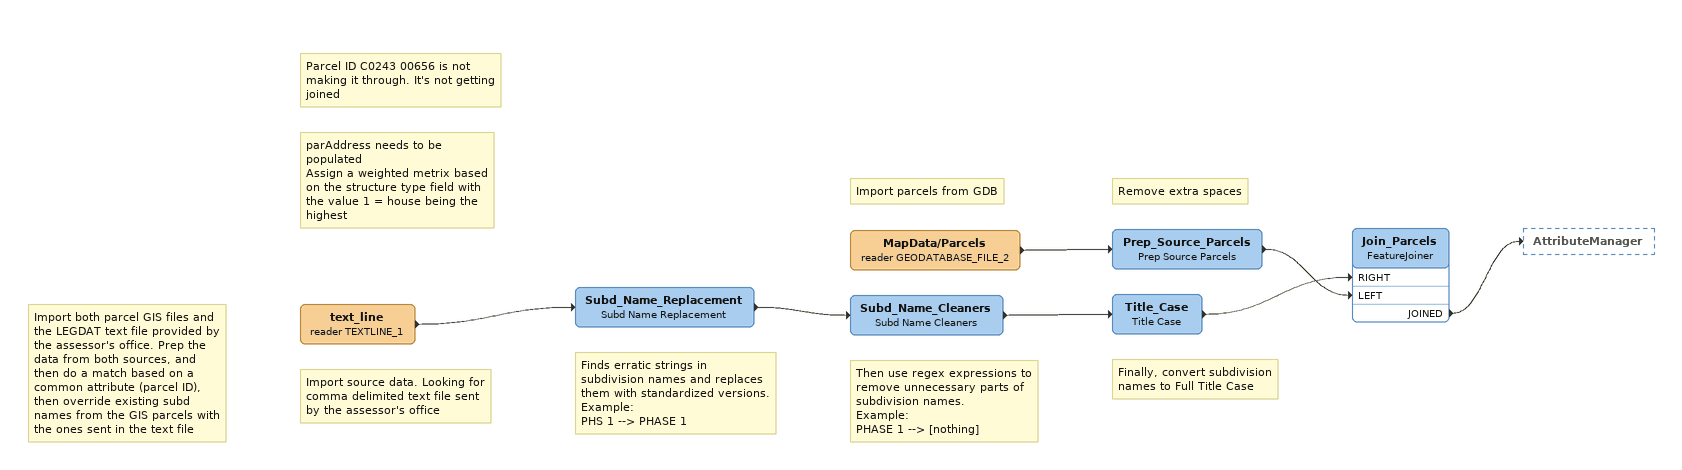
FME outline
Note: Import both parcel GIS files and the LEGDAT text file provided by the assessor's office. Prep the data from both sources, and then do a match based on a common attribute (parcel ID), then override existing subd names from the GIS parcels with the ones sent in the text file
Note: Parcel ID C0243 00656 is not making it through. It's not getting joined
Note: parAddress needs to be populated / Assign a weighted metrix based on the structure type field with the value 1 = house being the highest
Note: Import source data. Looking for comma delimited text file sent by the assessor's office
text_line (reader TEXTLINE_1)
    -> Subd_Name_Replacement
Note: Finds erratic strings in subdivision names and replaces them with standardized versions. / Example: / PHS 1 --> PHASE 1
Subd_Name_Replacement: Subd Name Replacement
    -> Subd_Name_Cleaners
Note: Then use regex expressions to remove unnecessary parts of subdivision names. / Example: / PHASE 1 --> [nothing]
Subd_Name_Cleaners: Subd Name Cleaners
    -> Title_Case
Note: Finally, convert subdivision names to Full Title Case
Title_Case: Title Case
    -> Join_Parcels [RIGHT]
Note: Import parcels from GDB
MapData/Parcels (reader GEODATABASE_FILE_2)
    -> Prep_Source_Parcels
Note: Remove extra spaces
Prep_Source_Parcels: Prep Source Parcels
    -> Join_Parcels [LEFT]
Join_Parcels: FeatureJoiner
    JOINED -> AttributeManager
